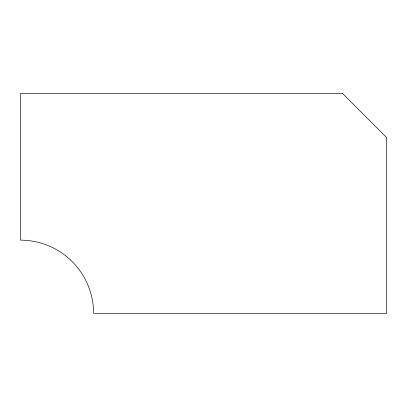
<?xml version="1.0" encoding="UTF-8"?>
<svg xmlns="http://www.w3.org/2000/svg" width="407" height="407" viewBox="0 0 407 407"><rect width="100%" height="100%" fill="white"/><g stroke="black" fill="none" stroke-linecap="round" stroke-linejoin="round"><path stroke-width="0.61" d="M342.694 93.61L20.35 93.61L20.35 240.13A73.26 73.26 0 0 1 93.61 313.39L386.65 313.39L386.65 137.566L342.694 93.61"/></g></svg>
